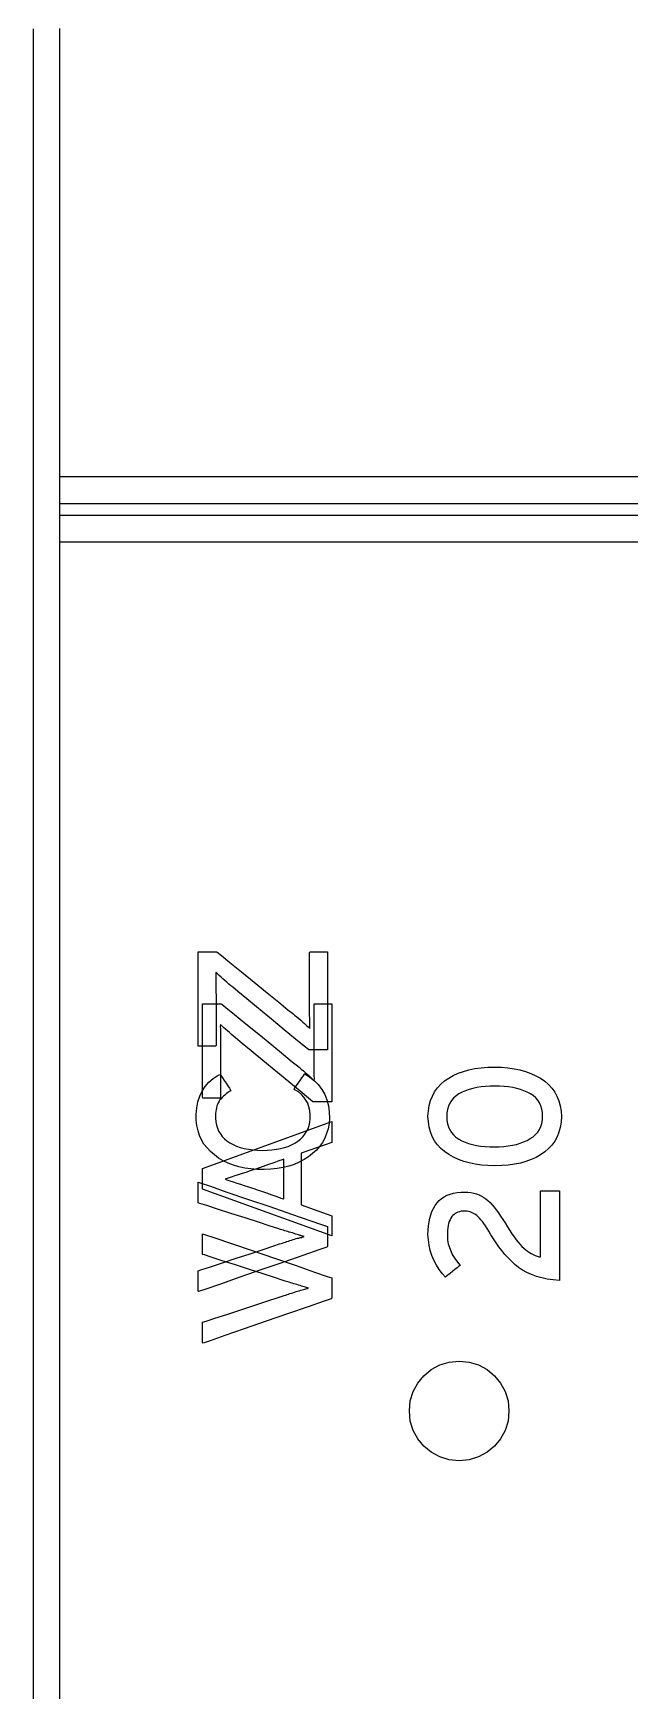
# Model space of a CAD drawing. Extents: x 1 to 47.7, y 0.2 to 33.5.
# Drawn here: x 34.671 to 35.12, y 14.195 to 15.443 of the extents above; entities that cross this region are included whole.
import ezdxf

# ---------------------------------------------------------------- set-up
doc = ezdxf.new("R2010")
doc.units = 0
doc.header["$MEASUREMENT"] = 0
for name, color, linetype in [('1_1__SCREW_TERMINAL_BLOCK_', 7, 'CONTINUOUS'), ('1_2__SCREW_TERMINAL_BLOCK_', 7, 'CONTINUOUS'), ('1_3__CONNECTORIZED_RELAY__', 7, 'CONTINUOUS'), ('1_4__CONNECTORIZED_RELAY__', 7, 'CONTINUOUS')]:
    doc.layers.add(name, color=color, linetype=linetype)

msp = doc.modelspace()

# ---------------------------------------------------------------- linework, layer by layer
at = {"layer": '1_1__SCREW_TERMINAL_BLOCK_'}
for points in [[(34.6712, 15.4461), (34.6712, 15.4418), (34.6712, 15.4362), (34.6712, 15.4291), (34.6712, 15.4206), (34.6712, 15.4108), (34.6712, 15.3996), (34.6712, 15.387), (34.6712, 15.3731), (34.6712, 15.3579), (34.6712, 15.3413), (34.6712, 15.3235), (34.6712, 15.3043), (34.6712, 15.2839), (34.6712, 15.2622), (34.6712, 15.2393), (34.6712, 15.2151), (34.6712, 15.1897), (34.6712, 15.1631), (34.6712, 15.1353), (34.6712, 15.1063), (34.6712, 15.0761), (34.6712, 15.0448), (34.6712, 15.0123), (34.6712, 14.9787), (34.6712, 14.9439), (34.6712, 14.9081), (34.6712, 14.8711), (34.6712, 14.8331), (34.6712, 14.794), (34.6712, 14.7538), (34.6712, 14.7126), (34.6712, 14.6704), (34.6712, 14.6271), (34.6712, 14.5829), (34.6712, 14.5376), (34.6712, 14.4914), (34.6712, 14.4442), (34.6712, 14.396), (34.6712, 14.3469), (34.6712, 14.2969), (34.6712, 14.2459), (34.6712, 14.1941)], [(35.123, 15.0804), (35.103, 15.0804), (35.0814, 15.0804), (35.0583, 15.0804), (35.034, 15.0804), (34.9829, 15.0804), (34.9302, 15.0804), (34.8779, 15.0804), (34.8526, 15.0804), (34.8282, 15.0804), (34.805, 15.0804), (34.7832, 15.0804), (34.763, 15.0804), (34.7448, 15.0804), (34.7289, 15.0804), (34.7154, 15.0804), (34.7046, 15.0804), (34.7003, 15.0804), (34.6968, 15.0804), (34.6941, 15.0804), (34.6923, 15.0804), (34.6913, 15.0804), (34.6912, 15.0805), (34.6912, 15.0824), (34.6912, 15.0868), (34.6912, 15.0936), (34.6912, 15.1024), (34.6912, 15.1132), (34.6912, 15.1258), (34.6912, 15.1399), (34.6912, 15.1553), (34.6912, 15.1719), (34.6912, 15.1894), (34.6912, 15.2266), (34.6912, 15.2654), (34.6912, 15.3042), (34.6912, 15.3414), (34.6912, 15.359), (34.6912, 15.3755), (34.6912, 15.391), (34.6912, 15.4051), (34.6912, 15.4176), (34.6912, 15.4284), (34.6912, 15.4373), (34.6912, 15.444)], [(34.6912, 14.1573), (34.6912, 14.2007), (34.6912, 14.2432), (34.6912, 14.2848), (34.6912, 14.3254), (34.6912, 14.365), (34.6912, 14.4037), (34.6912, 14.4415), (34.6912, 14.4782), (34.6912, 14.5139), (34.6912, 14.5487), (34.6912, 14.5823), (34.6912, 14.615), (34.6912, 14.6466), (34.6912, 14.6771), (34.6912, 14.7066), (34.6912, 14.735), (34.6912, 14.7623), (34.6912, 14.7884), (34.6912, 14.8135), (34.6912, 14.8374), (34.6912, 14.8602), (34.6912, 14.8818), (34.6912, 14.9022), (34.6912, 14.9215), (34.6912, 14.9396), (34.6912, 14.9564), (34.6912, 14.9721), (34.6912, 14.9865), (34.6912, 14.9996), (34.6912, 15.0115), (34.6912, 15.0222), (34.6912, 15.0315), (34.6912, 15.0396), (34.6912, 15.0464), (34.6912, 15.0518), (34.6912, 15.056), (34.6912, 15.0588), (34.6912, 15.0602), (34.6912, 15.0604), (34.6917, 15.0604), (34.6932, 15.0604), (34.6955, 15.0604), (34.6987, 15.0604), (34.7026, 15.0604), (34.7127, 15.0604), (34.7256, 15.0604), (34.7411, 15.0604), (34.7588, 15.0604), (34.7785, 15.0604), (34.8, 15.0604), (34.8229, 15.0604), (34.8471, 15.0604), (34.8722, 15.0604), (34.9243, 15.0604), (34.9771, 15.0604), (35.0285, 15.0604), (35.053, 15.0604), (35.0764, 15.0604), (35.0984, 15.0604), (35.1187, 15.0604), (35.1371, 15.0604)]]:
    msp.add_lwpolyline(points, dxfattribs=at)
for points in [[(34.8924, 14.678), (34.8919, 14.678), (34.8905, 14.678), (34.8885, 14.678), (34.8862, 14.678), (34.8838, 14.678), (34.8815, 14.678), (34.8797, 14.678), (34.8785, 14.678), (34.8781, 14.6782), (34.8749, 14.6808), (34.8685, 14.6861), (34.8599, 14.6932), (34.8503, 14.7012), (34.8405, 14.7092), (34.8318, 14.7165), (34.825, 14.7221), (34.8213, 14.7252), (34.8199, 14.7263), (34.8183, 14.7276), (34.8168, 14.7289), (34.8153, 14.7302), (34.8138, 14.7315), (34.8125, 14.7327), (34.8111, 14.734), (34.8098, 14.7352), (34.8086, 14.7363), (34.8084, 14.7348), (34.8085, 14.7328), (34.8085, 14.7306), (34.8086, 14.7285), (34.8086, 14.7262), (34.8086, 14.7239), (34.8086, 14.7215), (34.8087, 14.7191), (34.8087, 14.7169), (34.8087, 14.7152), (34.8087, 14.7114), (34.8087, 14.7062), (34.8087, 14.7002), (34.8087, 14.694), (34.8087, 14.6884), (34.8087, 14.6839), (34.8087, 14.6813), (34.8086, 14.6808), (34.8077, 14.6808), (34.8061, 14.6808), (34.8041, 14.6808), (34.8018, 14.6808), (34.7995, 14.6808), (34.7975, 14.6808), (34.796, 14.6808), (34.7953, 14.6808), (34.7952, 14.6822), (34.7952, 14.688), (34.7952, 14.6972), (34.7952, 14.7085), (34.7952, 14.7207), (34.7952, 14.7324), (34.7952, 14.7424), (34.7952, 14.7493), (34.7952, 14.7519), (34.7957, 14.7519), (34.7971, 14.7519), (34.7991, 14.7519), (34.8014, 14.7519), (34.8038, 14.7519), (34.8061, 14.7519), (34.8079, 14.7519), (34.8091, 14.7519), (34.8095, 14.7517), (34.8127, 14.7491), (34.8191, 14.7439), (34.8277, 14.7369), (34.8374, 14.729), (34.8471, 14.721), (34.8559, 14.7139), (34.8627, 14.7083), (34.8664, 14.7053), (34.8677, 14.7042), (34.8693, 14.7029), (34.8709, 14.7016), (34.8724, 14.7003), (34.8738, 14.699), (34.8752, 14.6978), (34.8766, 14.6965), (34.8779, 14.6953), (34.8791, 14.6941), (34.8792, 14.6957), (34.8792, 14.6977), (34.8791, 14.6998), (34.8791, 14.702), (34.879, 14.7042), (34.879, 14.7066), (34.879, 14.7089), (34.879, 14.7114), (34.879, 14.7136), (34.879, 14.7154), (34.879, 14.7194), (34.879, 14.7249), (34.879, 14.7313), (34.879, 14.7379), (34.879, 14.7438), (34.879, 14.7486), (34.879, 14.7514), (34.8791, 14.7519), (34.88, 14.7519), (34.8815, 14.7519), (34.8836, 14.7519), (34.8859, 14.7519), (34.8881, 14.7519), (34.8901, 14.7519), (34.8916, 14.7519), (34.8924, 14.7519), (34.8924, 14.7505), (34.8924, 14.7444), (34.8924, 14.7349), (34.8924, 14.7231), (34.8924, 14.7104), (34.8924, 14.6983), (34.8924, 14.6879), (34.8924, 14.6807)], [(34.8754, 14.6601), (34.8793, 14.6576), (34.8828, 14.6548), (34.8858, 14.6516), (34.8883, 14.6482), (34.8904, 14.6444), (34.892, 14.6404), (34.8931, 14.636), (34.8938, 14.6313), (34.8939, 14.6266), (34.8936, 14.6226), (34.8929, 14.6187), (34.8918, 14.615), (34.8904, 14.6116), (34.8887, 14.6084), (34.8865, 14.6054), (34.8841, 14.6026), (34.8812, 14.6), (34.8781, 14.5975), (34.8748, 14.5954), (34.8712, 14.5935), (34.8674, 14.5918), (34.8634, 14.5905), (34.8591, 14.5894), (34.8546, 14.5887), (34.8498, 14.5881), (34.8448, 14.5879), (34.8397, 14.588), (34.8349, 14.5884), (34.8303, 14.5891), (34.8259, 14.59), (34.8217, 14.5913), (34.8178, 14.5928), (34.8141, 14.5946), (34.8106, 14.5966), (34.8074, 14.599), (34.8044, 14.6015), (34.8019, 14.6042), (34.7996, 14.6071), (34.7978, 14.6103), (34.7963, 14.6136), (34.7951, 14.6172), (34.7943, 14.621), (34.7938, 14.625), (34.7937, 14.6295), (34.7941, 14.6344), (34.795, 14.6389), (34.7964, 14.6431), (34.7982, 14.647), (34.8005, 14.6505), (34.8033, 14.6536), (34.8065, 14.6564), (34.8102, 14.6589), (34.8119, 14.6596), (34.8125, 14.6586), (34.8135, 14.6571), (34.8148, 14.6551), (34.8162, 14.653), (34.8175, 14.6509), (34.8187, 14.6491), (34.8195, 14.6478), (34.8199, 14.6473), (34.8187, 14.6466), (34.8174, 14.6457), (34.8163, 14.6449), (34.8152, 14.644), (34.8142, 14.6431), (34.8132, 14.6422), (34.8124, 14.6412), (34.8116, 14.6403), (34.8109, 14.6393), (34.8103, 14.6382), (34.8098, 14.637), (34.8093, 14.6358), (34.809, 14.6345), (34.8087, 14.6332), (34.8084, 14.6317), (34.8083, 14.6302), (34.8082, 14.6287), (34.8082, 14.6266), (34.8085, 14.6239), (34.8089, 14.6214), (34.8097, 14.619), (34.8106, 14.6168), (34.8119, 14.6147), (34.8133, 14.6128), (34.815, 14.6111), (34.8169, 14.6095), (34.8191, 14.608), (34.8215, 14.6067), (34.8241, 14.6056), (34.8269, 14.6046), (34.8298, 14.6038), (34.833, 14.6032), (34.8363, 14.6028), (34.8398, 14.6025), (34.8435, 14.6024), (34.8472, 14.6025), (34.8507, 14.6027), (34.854, 14.6032), (34.8572, 14.6037), (34.8601, 14.6045), (34.8629, 14.6054), (34.8655, 14.6066), (34.8679, 14.6078), (34.8701, 14.6093), (34.8722, 14.6108), (34.874, 14.6126), (34.8755, 14.6145), (34.8768, 14.6165), (34.8779, 14.6187), (34.8786, 14.6211), (34.8792, 14.6236), (34.8794, 14.6262), (34.8794, 14.6292), (34.8791, 14.6323), (34.8785, 14.6351), (34.8776, 14.6378), (34.8763, 14.6402), (34.8747, 14.6425), (34.8728, 14.6445), (34.8706, 14.6464), (34.868, 14.648), (34.8675, 14.6487), (34.8681, 14.6496), (34.8692, 14.6512), (34.8705, 14.653), (34.8719, 14.655), (34.8732, 14.6569), (34.8743, 14.6586), (34.8751, 14.6597)], [(34.8924, 14.5451), (34.8924, 14.5445), (34.8924, 14.543), (34.8924, 14.5408), (34.8924, 14.5383), (34.8924, 14.5356), (34.8924, 14.5331), (34.8924, 14.5312), (34.8924, 14.53), (34.8919, 14.5295), (34.8859, 14.5275), (34.8746, 14.5235), (34.8597, 14.5183), (34.8431, 14.5126), (34.8265, 14.5068), (34.8119, 14.5017), (34.8009, 14.4979), (34.7955, 14.496), (34.7952, 14.4963), (34.7952, 14.4976), (34.7952, 14.4997), (34.7952, 14.5023), (34.7952, 14.505), (34.7952, 14.5076), (34.7952, 14.5098), (34.7952, 14.5113), (34.7953, 14.5118), (34.798, 14.5127), (34.8044, 14.5148), (34.8134, 14.5177), (34.8238, 14.5212), (34.8344, 14.5246), (34.8442, 14.5278), (34.852, 14.5304), (34.8565, 14.5319), (34.8577, 14.5322), (34.8587, 14.5326), (34.8598, 14.533), (34.8608, 14.5333), (34.8619, 14.5337), (34.8631, 14.5341), (34.8642, 14.5344), (34.8654, 14.5348), (34.8666, 14.5352), (34.8677, 14.5356), (34.8689, 14.5359), (34.87, 14.5362), (34.871, 14.5364), (34.8719, 14.5367), (34.8728, 14.5369), (34.8736, 14.5372), (34.8744, 14.5374), (34.8749, 14.5375), (34.8741, 14.5377), (34.8734, 14.5379), (34.8725, 14.5382), (34.8716, 14.5384), (34.8706, 14.5387), (34.8696, 14.539), (34.8685, 14.5394), (34.8673, 14.5398), (34.8661, 14.5402), (34.8649, 14.5405), (34.8637, 14.5409), (34.8626, 14.5412), (34.8614, 14.5415), (34.8603, 14.5419), (34.8593, 14.5422), (34.8582, 14.5425), (34.8572, 14.5428), (34.8552, 14.5435), (34.8493, 14.5454), (34.8407, 14.5482), (34.8305, 14.5515), (34.8198, 14.5549), (34.8098, 14.5582), (34.8017, 14.5608), (34.7965, 14.5625), (34.7952, 14.5629), (34.7952, 14.5638), (34.7952, 14.5656), (34.7952, 14.5679), (34.7952, 14.5706), (34.7952, 14.5732), (34.7952, 14.5756), (34.7952, 14.5774), (34.7952, 14.5784), (34.7967, 14.578), (34.8044, 14.5753), (34.8169, 14.571), (34.8324, 14.5657), (34.8492, 14.56), (34.8654, 14.5544), (34.8792, 14.5497), (34.8888, 14.5464)], [(34.9915, 14.4437), (34.999, 14.4429), (35.006, 14.4408), (35.0124, 14.4373), (35.018, 14.4327), (35.0225, 14.4272), (35.026, 14.4208), (35.0282, 14.4138), (35.0289, 14.4062), (35.0282, 14.3986), (35.026, 14.3916), (35.0225, 14.3852), (35.018, 14.3797), (35.0124, 14.3751), (35.006, 14.3716), (34.999, 14.3695), (34.9915, 14.3687), (34.9839, 14.3695), (34.9769, 14.3716), (34.9705, 14.3751), (34.9649, 14.3797), (34.9604, 14.3852), (34.9569, 14.3916), (34.9547, 14.3986), (34.954, 14.4062), (34.9547, 14.4138), (34.9569, 14.4208), (34.9604, 14.4272), (34.9649, 14.4327), (34.9705, 14.4373), (34.9769, 14.4408), (34.9839, 14.4429)]]:
    msp.add_lwpolyline(points, close=True, dxfattribs=at)
at = {"layer": '1_2__SCREW_TERMINAL_BLOCK_'}
for points in [[(34.6712, 15.4461), (34.6712, 15.4418), (34.6712, 15.4362), (34.6712, 15.4291), (34.6712, 15.4206), (34.6712, 15.4108), (34.6712, 15.3996), (34.6712, 15.387), (34.6712, 15.3731), (34.6712, 15.3579), (34.6712, 15.3413), (34.6712, 15.3235), (34.6712, 15.3043), (34.6712, 15.2839), (34.6712, 15.2622), (34.6712, 15.2393), (34.6712, 15.2151), (34.6712, 15.1897), (34.6712, 15.1631), (34.6712, 15.1353), (34.6712, 15.1063), (34.6712, 15.0761), (34.6712, 15.0448), (34.6712, 15.0123), (34.6712, 14.9787), (34.6712, 14.9439), (34.6712, 14.9081), (34.6712, 14.8711), (34.6712, 14.8331), (34.6712, 14.794), (34.6712, 14.7538), (34.6712, 14.7126), (34.6712, 14.6704), (34.6712, 14.6271), (34.6712, 14.5829), (34.6712, 14.5376), (34.6712, 14.4914), (34.6712, 14.4442), (34.6712, 14.396), (34.6712, 14.3469), (34.6712, 14.2969), (34.6712, 14.2459), (34.6712, 14.1941)], [(35.1395, 15.0804), (35.1188, 15.0804), (35.0963, 15.0804), (35.0724, 15.0804), (35.0471, 15.0804), (34.9941, 15.0804), (34.9393, 15.0804), (34.8851, 15.0804), (34.8588, 15.0804), (34.8335, 15.0804), (34.8093, 15.0804), (34.7867, 15.0804), (34.7658, 15.0804), (34.7469, 15.0804), (34.7303, 15.0804), (34.7163, 15.0804), (34.7103, 15.0804), (34.7051, 15.0804), (34.7007, 15.0804), (34.697, 15.0804), (34.6942, 15.0804), (34.6923, 15.0804), (34.6913, 15.0804), (34.6912, 15.0805), (34.6912, 15.0824), (34.6912, 15.0868), (34.6912, 15.0936), (34.6912, 15.1024), (34.6912, 15.1132), (34.6912, 15.1258), (34.6912, 15.1399), (34.6912, 15.1553), (34.6912, 15.1719), (34.6912, 15.1894), (34.6912, 15.2266), (34.6912, 15.2654), (34.6912, 15.3042), (34.6912, 15.3414), (34.6912, 15.359), (34.6912, 15.3755), (34.6912, 15.391), (34.6912, 15.4051), (34.6912, 15.4176), (34.6912, 15.4284), (34.6912, 15.4373), (34.6912, 15.444)], [(34.6912, 14.1573), (34.6912, 14.2007), (34.6912, 14.2432), (34.6912, 14.2848), (34.6912, 14.3254), (34.6912, 14.365), (34.6912, 14.4037), (34.6912, 14.4415), (34.6912, 14.4782), (34.6912, 14.5139), (34.6912, 14.5487), (34.6912, 14.5823), (34.6912, 14.615), (34.6912, 14.6466), (34.6912, 14.6771), (34.6912, 14.7066), (34.6912, 14.735), (34.6912, 14.7623), (34.6912, 14.7884), (34.6912, 14.8135), (34.6912, 14.8374), (34.6912, 14.8602), (34.6912, 14.8818), (34.6912, 14.9022), (34.6912, 14.9215), (34.6912, 14.9396), (34.6912, 14.9564), (34.6912, 14.9721), (34.6912, 14.9865), (34.6912, 14.9996), (34.6912, 15.0115), (34.6912, 15.0222), (34.6912, 15.0315), (34.6912, 15.0396), (34.6912, 15.0464), (34.6912, 15.0518), (34.6912, 15.056), (34.6912, 15.0588), (34.6912, 15.0602), (34.6912, 15.0604), (34.6918, 15.0604), (34.6933, 15.0604), (34.6957, 15.0604), (34.699, 15.0604), (34.7031, 15.0604), (34.708, 15.0604), (34.7136, 15.0604), (34.7271, 15.0604), (34.7432, 15.0604), (34.7617, 15.0604), (34.7822, 15.0604), (34.8046, 15.0604), (34.8285, 15.0604), (34.8537, 15.0604), (34.8799, 15.0604), (34.9342, 15.0604), (34.9893, 15.0604), (35.0428, 15.0604), (35.0684, 15.0604), (35.0928, 15.0604), (35.1157, 15.0604), (35.1369, 15.0604)]]:
    msp.add_lwpolyline(points, dxfattribs=at)
at = {"layer": '1_3__CONNECTORIZED_RELAY__'}
for points in [[(34.6712, 15.4444), (34.6712, 15.4395), (34.6712, 15.4332), (34.6712, 15.4255), (34.6712, 15.4164), (34.6712, 15.406), (34.6712, 15.3942), (34.6712, 15.381), (34.6712, 15.3665), (34.6712, 15.3507), (34.6712, 15.3335), (34.6712, 15.3151), (34.6712, 15.2954), (34.6712, 15.2744), (34.6712, 15.2522), (34.6712, 15.2287), (34.6712, 15.204), (34.6712, 15.178), (34.6712, 15.1509), (34.6712, 15.1225), (34.6712, 15.093), (34.6712, 15.0623), (34.6712, 15.0305), (34.6712, 14.9975), (34.6712, 14.9634), (34.6712, 14.9281), (34.6712, 14.8918), (34.6712, 14.8544), (34.6712, 14.8159), (34.6712, 14.7763), (34.6712, 14.7357), (34.6712, 14.694), (34.6712, 14.6513), (34.6712, 14.6076), (34.6712, 14.5629), (34.6712, 14.5172), (34.6712, 14.4705), (34.6712, 14.4229), (34.6712, 14.3743), (34.6712, 14.3248), (34.6712, 14.2743), (34.6712, 14.223), (34.6712, 14.1707)], [(35.1458, 15.1094), (35.1065, 15.1094), (35.0682, 15.1094), (35.0311, 15.1094), (34.9954, 15.1094), (34.9611, 15.1094), (34.9283, 15.1094), (34.8972, 15.1094), (34.8678, 15.1094), (34.8403, 15.1094), (34.8147, 15.1094), (34.7912, 15.1094), (34.77, 15.1094), (34.751, 15.1094), (34.7344, 15.1094), (34.7203, 15.1094), (34.7089, 15.1094), (34.7002, 15.1094), (34.6944, 15.1094), (34.6925, 15.1094), (34.6915, 15.1094), (34.6912, 15.1102), (34.6912, 15.1132), (34.6912, 15.1185), (34.6912, 15.1259), (34.6912, 15.135), (34.6912, 15.1459), (34.6912, 15.1583), (34.6912, 15.172), (34.6912, 15.1868), (34.6912, 15.2026), (34.6912, 15.2364), (34.6912, 15.2719), (34.6912, 15.3078), (34.6912, 15.3425), (34.6912, 15.359), (34.6912, 15.3747), (34.6912, 15.3895), (34.6912, 15.403), (34.6912, 15.4152), (34.6912, 15.4259), (34.6912, 15.4349), (34.6912, 15.442), (34.6912, 15.4471)], [(34.6912, 14.189), (34.6912, 14.2561), (34.6912, 14.321), (34.6912, 14.3836), (34.6912, 14.4439), (34.6912, 14.5017), (34.6912, 14.5572), (34.6912, 14.6102), (34.6912, 14.6606), (34.6912, 14.7086), (34.6912, 14.7538), (34.6912, 14.7965), (34.6912, 14.8364), (34.6912, 14.8736), (34.6912, 14.908), (34.6912, 14.9396), (34.6912, 14.9683), (34.6912, 14.994), (34.6912, 15.0168), (34.6912, 15.0366), (34.6912, 15.0533), (34.6912, 15.0605), (34.6912, 15.0669), (34.6912, 15.0725), (34.6912, 15.0773), (34.6912, 15.0814), (34.6912, 15.0846), (34.6912, 15.087), (34.6912, 15.0886), (34.6912, 15.0894), (34.6924, 15.0894), (34.6954, 15.0894), (34.7002, 15.0894), (34.7067, 15.0894), (34.7149, 15.0894), (34.7247, 15.0894), (34.7361, 15.0894), (34.749, 15.0894), (34.7634, 15.0894), (34.7791, 15.0894), (34.7963, 15.0894), (34.8147, 15.0894), (34.8344, 15.0894), (34.8553, 15.0894), (34.8774, 15.0894), (34.9005, 15.0894), (34.9248, 15.0894), (34.95, 15.0894), (34.9762, 15.0894), (35.0032, 15.0894), (35.0311, 15.0894), (35.0893, 15.0894), (35.1502, 15.0894)], [(34.8958, 14.6084), (34.8727, 14.6002), (34.8727, 14.5613), (34.8958, 14.5532), (34.8958, 14.5381), (34.7986, 14.5731), (34.7986, 14.5886), (34.8958, 14.624), (34.8958, 14.6084)]]:
    msp.add_lwpolyline(points, dxfattribs=at)
for points in [[(34.8958, 14.6388), (34.8953, 14.6388), (34.8939, 14.6388), (34.8919, 14.6388), (34.8896, 14.6388), (34.8872, 14.6388), (34.8849, 14.6388), (34.8831, 14.6388), (34.8819, 14.6388), (34.8815, 14.639), (34.8783, 14.6416), (34.8719, 14.6469), (34.8633, 14.654), (34.8537, 14.662), (34.8439, 14.67), (34.8351, 14.6773), (34.8284, 14.6829), (34.8247, 14.6859), (34.8233, 14.6871), (34.8217, 14.6884), (34.8202, 14.6897), (34.8187, 14.691), (34.8172, 14.6923), (34.8158, 14.6935), (34.8145, 14.6947), (34.8132, 14.6959), (34.812, 14.6971), (34.8118, 14.6956), (34.8119, 14.6935), (34.8119, 14.6914), (34.812, 14.6892), (34.812, 14.687), (34.812, 14.6847), (34.812, 14.6823), (34.812, 14.6798), (34.8121, 14.6776), (34.8121, 14.676), (34.8121, 14.6722), (34.8121, 14.667), (34.8121, 14.661), (34.8121, 14.6548), (34.8121, 14.6492), (34.8121, 14.6447), (34.8121, 14.642), (34.812, 14.6416), (34.8111, 14.6416), (34.8095, 14.6416), (34.8075, 14.6416), (34.8052, 14.6416), (34.8029, 14.6416), (34.8009, 14.6416), (34.7994, 14.6416), (34.7987, 14.6416), (34.7986, 14.6429), (34.7986, 14.6488), (34.7986, 14.658), (34.7986, 14.6693), (34.7986, 14.6815), (34.7986, 14.6932), (34.7986, 14.7031), (34.7986, 14.7101), (34.7986, 14.7127), (34.7991, 14.7127), (34.8005, 14.7127), (34.8025, 14.7127), (34.8048, 14.7127), (34.8072, 14.7127), (34.8095, 14.7127), (34.8113, 14.7127), (34.8125, 14.7127), (34.8129, 14.7125), (34.8161, 14.7099), (34.8225, 14.7047), (34.8311, 14.6977), (34.8408, 14.6898), (34.8505, 14.6818), (34.8593, 14.6746), (34.866, 14.6691), (34.8698, 14.6661), (34.8711, 14.665), (34.8727, 14.6636), (34.8743, 14.6623), (34.8758, 14.6611), (34.8772, 14.6598), (34.8786, 14.6585), (34.88, 14.6573), (34.8812, 14.6561), (34.8825, 14.6549), (34.8826, 14.6564), (34.8825, 14.6585), (34.8825, 14.6606), (34.8825, 14.6628), (34.8824, 14.665), (34.8824, 14.6673), (34.8824, 14.6697), (34.8824, 14.6722), (34.8824, 14.6744), (34.8824, 14.6761), (34.8824, 14.6802), (34.8824, 14.6857), (34.8824, 14.6921), (34.8824, 14.6986), (34.8824, 14.7046), (34.8824, 14.7094), (34.8824, 14.7122), (34.8825, 14.7127), (34.8833, 14.7127), (34.8849, 14.7127), (34.887, 14.7127), (34.8893, 14.7127), (34.8915, 14.7127), (34.8935, 14.7127), (34.895, 14.7127), (34.8958, 14.7127), (34.8958, 14.7113), (34.8958, 14.7052), (34.8958, 14.6956), (34.8958, 14.6838), (34.8958, 14.6712), (34.8958, 14.659), (34.8958, 14.6487), (34.8958, 14.6415)], [(35.018, 14.665), (35.0232, 14.6649), (35.0281, 14.6645), (35.0327, 14.6638), (35.0372, 14.6629), (35.0414, 14.6618), (35.0453, 14.6603), (35.049, 14.6586), (35.0525, 14.6567), (35.0558, 14.6545), (35.0586, 14.652), (35.0611, 14.6493), (35.0633, 14.6463), (35.065, 14.6431), (35.0664, 14.6396), (35.0674, 14.6359), (35.0681, 14.632), (35.0683, 14.6278), (35.0681, 14.6236), (35.0674, 14.6197), (35.0664, 14.616), (35.0651, 14.6126), (35.0633, 14.6094), (35.0612, 14.6064), (35.0587, 14.6038), (35.0559, 14.6013), (35.0527, 14.5991), (35.0493, 14.5971), (35.0456, 14.5954), (35.0417, 14.594), (35.0375, 14.5928), (35.0331, 14.5919), (35.0284, 14.5913), (35.0235, 14.5909), (35.0183, 14.5908), (35.0131, 14.5909), (35.0082, 14.5913), (35.0035, 14.592), (34.9991, 14.5929), (34.9949, 14.5941), (34.9909, 14.5955), (34.9872, 14.5972), (34.9837, 14.5992), (34.9805, 14.6014), (34.9776, 14.6039), (34.9751, 14.6066), (34.973, 14.6096), (34.9712, 14.6128), (34.9699, 14.6163), (34.9689, 14.6199), (34.9683, 14.6239), (34.968, 14.628), (34.9683, 14.6322), (34.9689, 14.6362), (34.9699, 14.6399), (34.9713, 14.6433), (34.973, 14.6465), (34.9751, 14.6495), (34.9776, 14.6522), (34.9804, 14.6546), (34.9836, 14.6568), (34.987, 14.6587), (34.9907, 14.6604), (34.9946, 14.6618), (34.9988, 14.663), (35.0032, 14.6639), (35.0079, 14.6645), (35.0129, 14.6649)], [(35.0183, 14.6508), (35.0147, 14.6507), (35.0112, 14.6505), (35.0079, 14.6501), (35.0047, 14.6496), (35.0017, 14.649), (34.9989, 14.6482), (34.9962, 14.6472), (34.9936, 14.6461), (34.9912, 14.6449), (34.9891, 14.6434), (34.9873, 14.6417), (34.9858, 14.6399), (34.9845, 14.6379), (34.9835, 14.6356), (34.9828, 14.6332), (34.9823, 14.6306), (34.9822, 14.6278), (34.9823, 14.625), (34.9828, 14.6224), (34.9835, 14.62), (34.9845, 14.6178), (34.9857, 14.6158), (34.9872, 14.614), (34.989, 14.6124), (34.9911, 14.6109), (34.9935, 14.6096), (34.996, 14.6085), (34.9986, 14.6076), (35.0014, 14.6067), (35.0044, 14.6061), (35.0076, 14.6056), (35.0109, 14.6052), (35.0144, 14.605), (35.018, 14.605), (35.0216, 14.6051), (35.0251, 14.6053), (35.0284, 14.6057), (35.0315, 14.6062), (35.0345, 14.6069), (35.0373, 14.6077), (35.0399, 14.6087), (35.0425, 14.6099), (35.0448, 14.6112), (35.047, 14.6126), (35.0489, 14.6143), (35.0505, 14.6161), (35.0518, 14.6181), (35.0529, 14.6203), (35.0536, 14.6227), (35.0541, 14.6253), (35.0542, 14.628), (35.0541, 14.6308), (35.0536, 14.6335), (35.0529, 14.6359), (35.0519, 14.6381), (35.0506, 14.6401), (35.049, 14.6419), (35.0471, 14.6436), (35.045, 14.645), (35.0426, 14.6462), (35.0401, 14.6473), (35.0375, 14.6482), (35.0347, 14.649), (35.0317, 14.6496), (35.0286, 14.6501), (35.0253, 14.6505), (35.0219, 14.6507)], [(34.8373, 14.5879), (34.8342, 14.5869), (34.8311, 14.5858), (34.8282, 14.5849), (34.8253, 14.5839), (34.8227, 14.5831), (34.8201, 14.5822), (34.8177, 14.5815), (34.8154, 14.5808), (34.8167, 14.5801), (34.8191, 14.5794), (34.8216, 14.5787), (34.8242, 14.5778), (34.827, 14.577), (34.8299, 14.576), (34.833, 14.575), (34.8362, 14.5739), (34.8378, 14.5734), (34.8397, 14.5727), (34.8428, 14.5717), (34.8466, 14.5703), (34.8506, 14.5689), (34.8544, 14.5676), (34.8575, 14.5665), (34.8594, 14.5659), (34.8597, 14.566), (34.8597, 14.5681), (34.8597, 14.572), (34.8597, 14.577), (34.8597, 14.5824), (34.8597, 14.5876), (34.8597, 14.592), (34.8597, 14.5949), (34.8597, 14.5957), (34.8584, 14.5953), (34.8558, 14.5944), (34.8522, 14.5931), (34.8481, 14.5917), (34.8441, 14.5903), (34.8407, 14.5891), (34.8383, 14.5883)], [(35.0668, 14.5044), (35.0621, 14.5048), (35.0577, 14.5055), (35.0535, 14.5063), (35.0496, 14.5075), (35.0459, 14.5088), (35.0424, 14.5104), (35.0392, 14.5122), (35.0362, 14.5142), (35.0334, 14.5165), (35.0308, 14.519), (35.0283, 14.5215), (35.0259, 14.5241), (35.0236, 14.5269), (35.0214, 14.5297), (35.0193, 14.5327), (35.0172, 14.5357), (35.0153, 14.5388), (35.0137, 14.5416), (35.0124, 14.5436), (35.0112, 14.5455), (35.01, 14.5472), (35.0089, 14.5487), (35.0078, 14.5501), (35.0067, 14.5514), (35.0057, 14.5524), (35.0047, 14.5533), (35.0038, 14.554), (35.0028, 14.5546), (35.0018, 14.5552), (35.0008, 14.5556), (34.9997, 14.556), (34.9987, 14.5563), (34.9976, 14.5565), (34.9965, 14.5566), (34.9954, 14.5567), (34.9941, 14.5566), (34.9929, 14.5565), (34.9917, 14.5562), (34.9905, 14.5559), (34.9895, 14.5554), (34.9885, 14.5548), (34.9876, 14.5541), (34.9867, 14.5534), (34.9859, 14.5525), (34.9852, 14.5514), (34.9846, 14.5502), (34.984, 14.5489), (34.9835, 14.5474), (34.9832, 14.5458), (34.9829, 14.544), (34.9827, 14.5421), (34.9826, 14.54), (34.9826, 14.5376), (34.9828, 14.5348), (34.9833, 14.532), (34.9841, 14.5293), (34.9851, 14.5267), (34.9863, 14.5241), (34.9877, 14.5216), (34.9894, 14.5192), (34.9913, 14.5169), (34.9921, 14.5158), (34.9913, 14.5151), (34.99, 14.514), (34.9883, 14.5126), (34.9864, 14.5111), (34.9846, 14.5096), (34.983, 14.5083), (34.9818, 14.5073), (34.9812, 14.5069), (34.979, 14.5093), (34.9765, 14.5126), (34.9743, 14.516), (34.9724, 14.5196), (34.9709, 14.5232), (34.9697, 14.527), (34.9688, 14.5309), (34.9683, 14.5349), (34.968, 14.539), (34.9681, 14.5423), (34.9684, 14.5455), (34.9688, 14.5485), (34.9694, 14.5513), (34.9701, 14.5539), (34.971, 14.5564), (34.9721, 14.5587), (34.9733, 14.5609), (34.9748, 14.5628), (34.9764, 14.5646), (34.9782, 14.5662), (34.9802, 14.5675), (34.9824, 14.5686), (34.9848, 14.5695), (34.9873, 14.5702), (34.99, 14.5707), (34.9929, 14.571), (34.9957, 14.571), (34.998, 14.5709), (35.0003, 14.5706), (35.0025, 14.5702), (35.0045, 14.5696), (35.0064, 14.5689), (35.0083, 14.568), (35.01, 14.567), (35.0116, 14.5659), (35.0131, 14.5646), (35.0147, 14.5631), (35.0162, 14.5614), (35.0178, 14.5595), (35.0194, 14.5575), (35.021, 14.5553), (35.0226, 14.5529), (35.0243, 14.5504), (35.026, 14.5477), (35.0277, 14.5448), (35.0295, 14.5421), (35.0311, 14.5395), (35.0328, 14.5372), (35.0343, 14.5351), (35.0359, 14.5332), (35.0373, 14.5315), (35.0387, 14.53), (35.0401, 14.5287), (35.0415, 14.5275), (35.0428, 14.5265), (35.0443, 14.5255), (35.0457, 14.5247), (35.0472, 14.5239), (35.0486, 14.5233), (35.0501, 14.5228), (35.0517, 14.5223), (35.0527, 14.5223), (35.0527, 14.5252), (35.0527, 14.5308), (35.0527, 14.5382), (35.0527, 14.5466), (35.0527, 14.555), (35.0527, 14.5625), (35.0527, 14.5684), (35.0527, 14.5716), (35.0528, 14.572), (35.0539, 14.572), (35.0556, 14.572), (35.0577, 14.572), (35.0601, 14.572), (35.0625, 14.572), (35.0645, 14.572), (35.066, 14.572), (35.0668, 14.572), (35.0668, 14.5705), (35.0668, 14.5648), (35.0668, 14.556), (35.0668, 14.5452), (35.0668, 14.5337), (35.0668, 14.5227), (35.0668, 14.5134), (35.0668, 14.5069)], [(34.8958, 14.5063), (34.8958, 14.5057), (34.8958, 14.5042), (34.8958, 14.502), (34.8958, 14.4994), (34.8958, 14.4968), (34.8958, 14.4943), (34.8958, 14.4923), (34.8958, 14.4911), (34.8953, 14.4907), (34.8893, 14.4886), (34.878, 14.4847), (34.8631, 14.4795), (34.8464, 14.4737), (34.8299, 14.468), (34.8153, 14.4629), (34.8043, 14.4591), (34.7989, 14.4572), (34.7986, 14.4574), (34.7986, 14.4588), (34.7986, 14.4609), (34.7986, 14.4634), (34.7986, 14.4662), (34.7986, 14.4688), (34.7986, 14.471), (34.7986, 14.4725), (34.7986, 14.473), (34.8013, 14.4739), (34.8078, 14.476), (34.8168, 14.4789), (34.8272, 14.4823), (34.8378, 14.4858), (34.8476, 14.489), (34.8554, 14.4916), (34.8599, 14.493), (34.8611, 14.4934), (34.8621, 14.4938), (34.8632, 14.4941), (34.8642, 14.4945), (34.8653, 14.4949), (34.8665, 14.4952), (34.8676, 14.4956), (34.8688, 14.496), (34.8699, 14.4964), (34.8711, 14.4967), (34.8723, 14.4971), (34.8734, 14.4974), (34.8744, 14.4976), (34.8753, 14.4979), (34.8762, 14.4981), (34.877, 14.4983), (34.8778, 14.4985), (34.8783, 14.4987), (34.8775, 14.4989), (34.8767, 14.4991), (34.8759, 14.4993), (34.875, 14.4996), (34.874, 14.4999), (34.873, 14.5002), (34.8719, 14.5006), (34.8707, 14.501), (34.8695, 14.5013), (34.8683, 14.5017), (34.8671, 14.502), (34.866, 14.5024), (34.8648, 14.5027), (34.8637, 14.5031), (34.8626, 14.5034), (34.8616, 14.5037), (34.8606, 14.504), (34.8585, 14.5047), (34.8527, 14.5066), (34.8441, 14.5093), (34.8339, 14.5126), (34.8232, 14.5161), (34.8132, 14.5193), (34.8051, 14.522), (34.7999, 14.5237), (34.7986, 14.5241), (34.7986, 14.525), (34.7986, 14.5267), (34.7986, 14.5291), (34.7986, 14.5317), (34.7986, 14.5344), (34.7986, 14.5368), (34.7986, 14.5386), (34.7986, 14.5396), (34.8001, 14.5391), (34.8078, 14.5365), (34.8203, 14.5322), (34.8358, 14.5269), (34.8526, 14.5211), (34.8688, 14.5156), (34.8826, 14.5108), (34.8922, 14.5075)]]:
    msp.add_lwpolyline(points, close=True, dxfattribs=at)
at = {"layer": '1_4__CONNECTORIZED_RELAY__'}
for points in [[(34.6712, 15.4467), (34.6712, 15.4426), (34.6712, 15.437), (34.6712, 15.43), (34.6712, 15.4214), (34.6712, 15.4114), (34.6712, 15.3999), (34.6712, 15.387), (34.6712, 15.3727), (34.6712, 15.357), (34.6712, 15.3399), (34.6712, 15.3214), (34.6712, 15.3016), (34.6712, 15.2804), (34.6712, 15.2578), (34.6712, 15.234), (34.6712, 15.2089), (34.6712, 15.1824), (34.6712, 15.1547), (34.6712, 15.1257), (34.6712, 15.0955), (34.6712, 15.0641), (34.6712, 15.0314), (34.6712, 14.9975), (34.6712, 14.9624), (34.6712, 14.9261), (34.6712, 14.8887), (34.6712, 14.8501), (34.6712, 14.8104), (34.6712, 14.7696), (34.6712, 14.7276), (34.6712, 14.6846), (34.6712, 14.6405), (34.6712, 14.5953), (34.6712, 14.549), (34.6712, 14.5017), (34.6712, 14.4534), (34.6712, 14.4041), (34.6712, 14.3538), (34.6712, 14.3025), (34.6712, 14.2502), (34.6712, 14.197), (34.6712, 14.1428)], [(35.1222, 15.1094), (35.0991, 15.1094), (35.0745, 15.1094), (35.0485, 15.1094), (34.9937, 15.1094), (34.9372, 15.1094), (34.8813, 15.1094), (34.8544, 15.1094), (34.8285, 15.1094), (34.8039, 15.1094), (34.781, 15.1094), (34.76, 15.1094), (34.7413, 15.1094), (34.7251, 15.1094), (34.718, 15.1094), (34.7117, 15.1094), (34.7061, 15.1094), (34.7014, 15.1094), (34.6975, 15.1094), (34.6945, 15.1094), (34.6925, 15.1094), (34.6914, 15.1094), (34.6912, 15.1101), (34.6912, 15.1131), (34.6912, 15.1185), (34.6912, 15.1261), (34.6912, 15.1356), (34.6912, 15.1469), (34.6912, 15.1597), (34.6912, 15.174), (34.6912, 15.1894), (34.6912, 15.2058), (34.6912, 15.223), (34.6912, 15.259), (34.6912, 15.2959), (34.6912, 15.3321), (34.6912, 15.3495), (34.6912, 15.3661), (34.6912, 15.3818), (34.6912, 15.3964), (34.6912, 15.4096), (34.6912, 15.4214), (34.6912, 15.4314), (34.6912, 15.4395), (34.6912, 15.4455)], [(34.6912, 14.1546), (34.6912, 14.1999), (34.6912, 14.2443), (34.6912, 14.2877), (34.6912, 14.3301), (34.6912, 14.3715), (34.6912, 14.4119), (34.6912, 14.4512), (34.6912, 14.4895), (34.6912, 14.5268), (34.6912, 14.563), (34.6912, 14.5981), (34.6912, 14.6321), (34.6912, 14.665), (34.6912, 14.6968), (34.6912, 14.7275), (34.6912, 14.757), (34.6912, 14.7853), (34.6912, 14.8125), (34.6912, 14.8385), (34.6912, 14.8633), (34.6912, 14.8868), (34.6912, 14.9092), (34.6912, 14.9303), (34.6912, 14.9502), (34.6912, 14.9688), (34.6912, 14.9861), (34.6912, 15.0021), (34.6912, 15.0168), (34.6912, 15.0302), (34.6912, 15.0423), (34.6912, 15.053), (34.6912, 15.0624), (34.6912, 15.0704), (34.6912, 15.077), (34.6912, 15.0822), (34.6912, 15.0861), (34.6912, 15.0884), (34.6912, 15.0894), (34.6913, 15.0894), (34.6922, 15.0894), (34.6942, 15.0894), (34.697, 15.0894), (34.7008, 15.0894), (34.7054, 15.0894), (34.7108, 15.0894), (34.717, 15.0894), (34.7316, 15.0894), (34.7489, 15.0894), (34.7686, 15.0894), (34.7904, 15.0894), (34.8139, 15.0894), (34.839, 15.0894), (34.8653, 15.0894), (34.8925, 15.0894), (34.9485, 15.0894), (35.0046, 15.0894), (35.032, 15.0894), (35.0585, 15.0894), (35.0839, 15.0894), (35.1078, 15.0894), (35.13, 15.0894)]]:
    msp.add_lwpolyline(points, dxfattribs=at)

doc.saveas('drawing.dxf')
